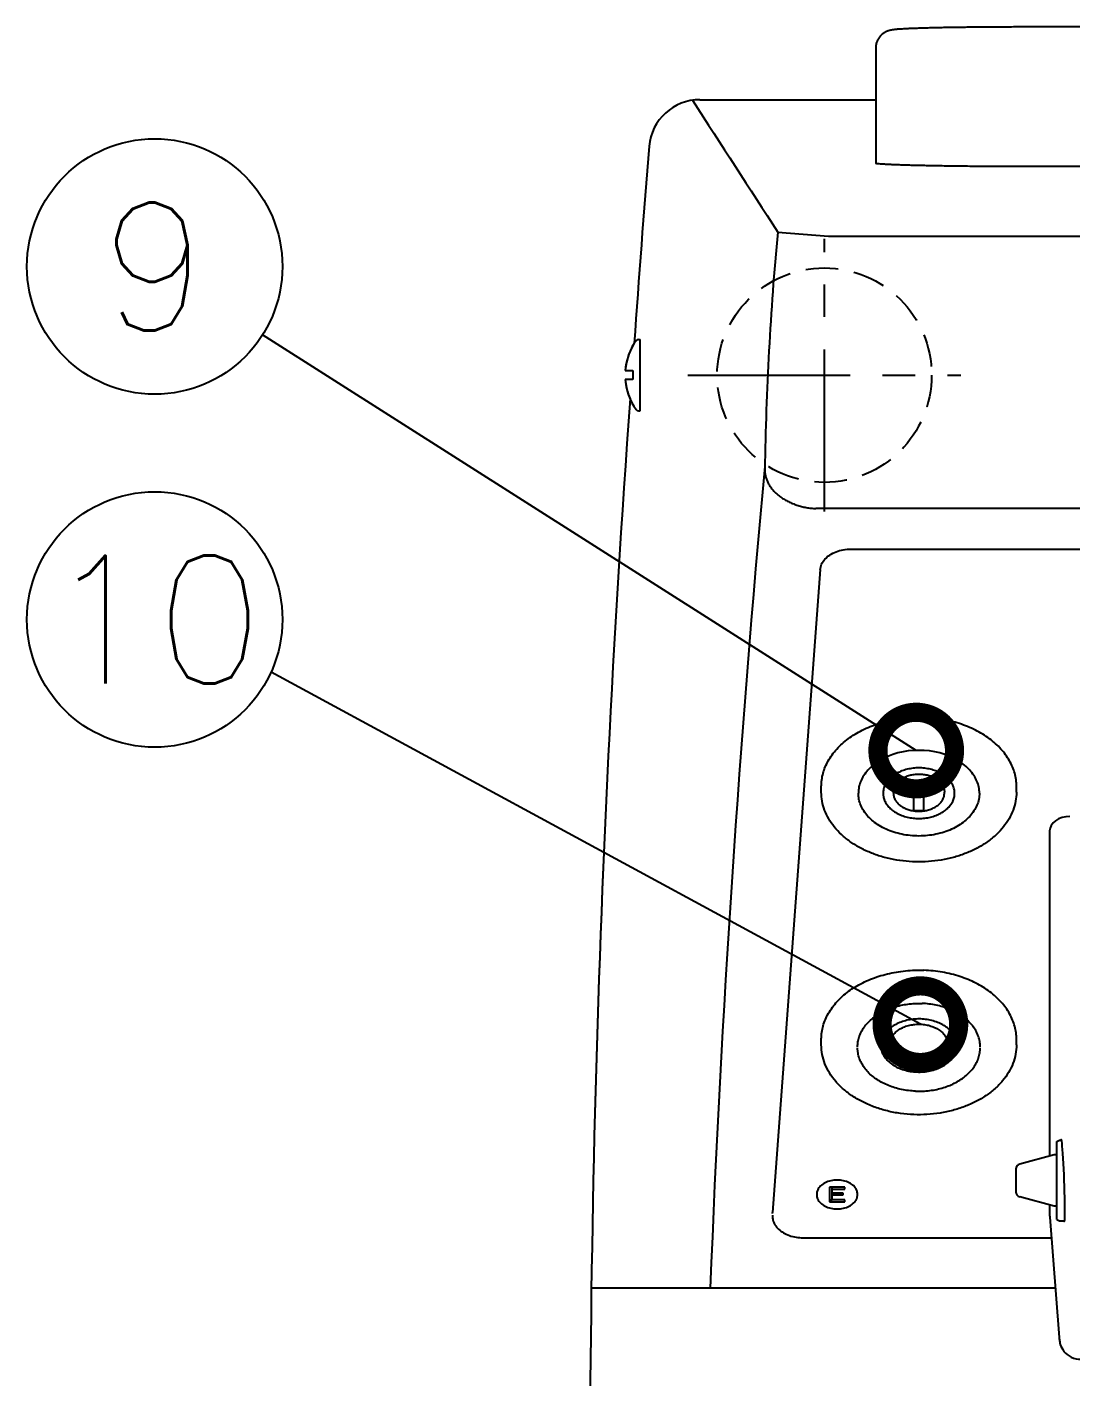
# Model space of a CAD drawing. Extents: x 230 to 4050, y 0 to 2754.
# Drawn here: x 480.2 to 684.4, y 2201.5 to 2465.6 of the extents above; entities that cross this region are included whole.
import ezdxf
from ezdxf.enums import TextEntityAlignment as Align

# ---------------------------------------------------------------- set-up
doc = ezdxf.new("R2010")
doc.units = 0
doc.linetypes.add('CENTER', pattern=[50.8, 31.75, -6.35, 6.35, -6.35])
doc.linetypes.add('HIDDEN', pattern=[9.525, 6.35, -3.175])
doc.layers.get('0').update_dxf_attribs({"linetype": 'CONTINUOUS'})
doc.layers.add('DANMEN', color=7, linetype='CONTINUOUS')
doc.layers.add('SUNPOU', color=7, linetype='CONTINUOUS')
doc.styles.get("Standard").update_dxf_attribs({"font": 'SIMPLEX.shx', "bigfont": 'extfont.shx'})
doc.dimstyles.get("Standard").update_dxf_attribs({"dimscale": 10, "dimtxt": 2, "dimasz": 3, "dimexe": 1, "dimexo": 1, "dimgap": 0.6, "dimtad": 3, "dimdec": 0, "dimzin": 0, "dimdsep": 46, "dimtxsty": 'STANDARD', "dimblk1": 'OPEN', "dimblk2": 'OPEN', "dimsah": 1, "dimcen": 1.5, "dimadec": 0, "dimazin": 0, "dimtfac": 1, "dimtdec": 0, "dimtmove": 0, "dimatfit": 0, "dimldrblk": 'DOTSMALL', "dimfxl": 1, "dimtvp": 1, "dimtolj": 1, "dimtzin": 0, "dimarcsym": 0})

# ---------------------------------------------------------------- blocks, each defined once
blk = doc.blocks.new('_DotSmall')
at = {"color": 0, "linetype": 'ByBlock', "const_width": 0.5}
blk.add_lwpolyline([(-0.0625, 0, 1), (0.0625, 0, 1)], format="xyb", close=True, dxfattribs=at)
blk = doc.blocks.new('_OPEN')
at = {"color": 0, "linetype": 'ByBlock'}
for p, q in [((-1, 0.1667), (0, 0)), ((0, 0), (-1, -0.1667)), ((0, 0), (-1, 0))]:
    blk.add_line(p, q, dxfattribs=at)

msp = doc.modelspace()

# ---------------------------------------------------------------- linework, layer by layer
at = {"color": 2, "linetype": 'Continuous'}
for p, q in [((849.81, 2465.58), (675.81, 2465.58)), ((646.37, 2461.64), (646.37, 2452.15)), ((611.95, 2451.34), (645.83, 2451.34)), ((646.37, 2451.34), (646.37, 2438.84)), ((849.81, 2438.25), (675.81, 2438.25)), ((599.94, 2404.43), (600.22, 2404.43)), ((600.22, 2390.43), (600.22, 2404.43)), ((597.34, 2398.3), (598.82, 2398.3)), ((598.82, 2398.3), (598.82, 2396.55)), ((598.82, 2396.55), (597.34, 2396.55)), ((599.94, 2390.43), (600.22, 2390.43))]:
    msp.add_line(p, q, dxfattribs=at)
at = {"color": 3, "linetype": 'Continuous'}
for p, q in [((849.81, 2465.58), (675.81, 2465.58)), ((646.37, 2461.64), (646.37, 2451.34)), ((611.95, 2451.34), (646.37, 2451.34)), ((597.34, 2398.3), (598.82, 2398.3)), ((598.82, 2398.3), (598.82, 2396.55)), ((598.82, 2396.55), (597.34, 2396.55))]:
    msp.add_line(p, q, dxfattribs=at)
at = {"color": 2}
for p, q in [((627.17, 2425.42), (637.14, 2424.61)), ((637.14, 2424.61), (888.49, 2424.61)), ((891, 2371.29), (634.63, 2371.29)), ((641.5, 2363.37), (884.12, 2363.37)), ((635.51, 2359.35), (626.14, 2233.49)), ((635.71, 2315.78), (635.71, 2316.91)), ((651.31, 2317.87), (651.31, 2316.67)), ((658.31, 2317.87), (651.31, 2317.87)), ((651.31, 2316.67), (653.81, 2316.67)), ((653.81, 2312.21), (653.81, 2316.67)), ((655.81, 2312.21), (655.81, 2316.67)), ((655.81, 2316.67), (658.31, 2316.67)), ((658.31, 2316.67), (658.31, 2317.87)), ((673.91, 2315.78), (673.91, 2316.91)), ((653.81, 2312.21), (655.81, 2312.21)), ((680.42, 2244.52), (680.42, 2308.18)), ((635.71, 2266.29), (635.71, 2267.42)), ((673.91, 2266.29), (673.91, 2267.42)), ((681.81, 2247.36), (682.31, 2247.65)), ((682.31, 2247.65), (682.73, 2247.65)), ((681.81, 2232.14), (681.81, 2247.36)), ((681.27, 2244.75), (674.55, 2242.95)), ((681.81, 2244.75), (681.27, 2244.75)), ((673.81, 2241.98), (673.81, 2237.52)), ((637.31, 2238.43), (637.31, 2235.6)), ((640.31, 2238.43), (637.31, 2238.43)), ((637.81, 2237.28), (637.81, 2238.42)), ((637.81, 2238.06), (640.31, 2238.06)), ((639.98, 2237.28), (637.81, 2237.28)), ((637.81, 2235.96), (637.81, 2237.27)), ((639.98, 2236.92), (639.98, 2237.28)), ((640.31, 2238.06), (640.31, 2238.43)), ((637.31, 2235.95), (637.81, 2235.95)), ((637.31, 2235.6), (640.31, 2235.6)), ((637.81, 2236.92), (639.98, 2236.92)), ((640.31, 2235.96), (637.81, 2235.96)), ((640.31, 2235.6), (640.31, 2235.96)), ((681.27, 2234.75), (674.55, 2236.55)), ((680.42, 2232.75), (680.42, 2234.98)), ((681.81, 2234.75), (681.27, 2234.75)), ((626.13, 2233.26), (626.14, 2233.49)), ((626.14, 2232.99), (626.13, 2232.77)), ((680.42, 2232.75), (680.42, 2232.59)), ((680.42, 2232.59), (682.27, 2208.98)), ((681.81, 2232.14), (682.31, 2231.85)), ((682.31, 2231.85), (683.32, 2231.85)), ((632.13, 2228.53), (680.76, 2228.53)), ((681.57, 2218.66), (590.69, 2218.66))]:
    msp.add_line(p, q, dxfattribs=at)
msp.add_lwpolyline([(682.27, 2208.98), (682.3, 2208.76), (682.32, 2208.57), (682.35, 2208.38), (682.38, 2208.17), (682.43, 2207.94), (682.5, 2207.66), (682.62, 2207.33), (682.77, 2206.98), (682.97, 2206.63), (683.21, 2206.29), (683.5, 2205.97), (683.83, 2205.67), (684.21, 2205.4), (684.62, 2205.17), (685.08, 2204.98), (685.57, 2204.85), (686.09, 2204.78), (686.35, 2204.77)], dxfattribs=at)
at = {"color": 2, "linetype": 'Continuous'}
for centre, radius, start, end in [((651.2, 2454.66), 10.47, 97.2688, 97.3981), ((611.95, 2441.34), 10, 89.9961, 174.9634), ((4145.62, 2155.15), 3555.24, 175.36862, 175.9928), ((608.97, 2397.43), 11.67, 144.6235, 175.6988), ((599.94, 2403.84), 0.583, 90, 144.6235), ((608.97, 2397.43), 11.67, 184.3012, 215.3765), ((3590.38, 2175.37), 3000, 175.84394, 181.19193), ((599.94, 2391.01), 0.583, 215.3765, 270)]:
    msp.add_arc(centre, radius, start, end, dxfattribs=at)
at = {"color": 3, "linetype": 'Continuous'}
for centre, radius, start, end in [((651.2, 2454.66), 10.47, 97.2688, 97.3981), ((611.95, 2441.34), 10, 89.9961, 174.9634), ((4145.62, 2155.15), 3555.24, 175.36862, 175.9928), ((608.97, 2397.43), 11.67, 148.0526, 175.6988), ((608.97, 2397.43), 11.67, 184.3012, 203.4283), ((3590.38, 2175.37), 3000, 175.84394, 181.19227)]:
    msp.add_arc(centre, radius, start, end, dxfattribs=at)
at = {"color": 2}
for centre, radius, start, end in [((7226.52, 6709.61), 7868.01, 212.767179, 212.990952), ((1226.67, 2369.64), 602.09, 174.68362, 179.11659), ((3607.42, 2100.45), 2995.79, 174.65426, 177.73856), ((654.29, 2309.95), 13.98, 87.8704, 121.8337), ((655.33, 2309.95), 13.98, 58.1663, 92.1296), ((647.31, 2315.68), 2.51, 357.574, 2.426), ((657.32, 2315.57), 2.49, 0.0123, 4.8512), ((674.81, 2241.98), 1, 105, 180), ((674.81, 2237.52), 1, 180, 255)]:
    msp.add_arc(centre, radius, start, end, dxfattribs=at)
for centre, major_axis, ratio, start_param, end_param in [((684.42, 2308.16), (4.01, -0.03), 0.710784, 1.582921, 3.147719), ((682.98, 2239.75), (-0.3, 8), 0.037007, -3.288466, 0.141466)]:
    msp.add_ellipse(centre, major_axis=major_axis, ratio=ratio, start_param=start_param, end_param=end_param, dxfattribs=at)
at = {"color": 2, "linetype": 'Continuous'}
for points, knots in [([(649.85, 2465.04), (649.81, 2465.04), (649.71, 2465.02), (649.56, 2465), (649.42, 2464.97), (649.28, 2464.94), (649.13, 2464.91), (648.99, 2464.87), (648.84, 2464.83), (648.69, 2464.77), (648.53, 2464.71), (648.37, 2464.64), (648.2, 2464.55), (648.02, 2464.45), (647.83, 2464.32), (647.64, 2464.17), (647.44, 2464), (647.24, 2463.78), (647.05, 2463.55), (646.87, 2463.28), (646.71, 2462.99), (646.58, 2462.68), (646.47, 2462.35), (646.4, 2462), (646.38, 2461.76), (646.37, 2461.64)], [0, 0, 0, 0, 0.141241, 0.294166, 0.441333, 0.585792, 0.732982, 0.876446, 1.029932, 1.196917, 1.35934, 1.54898, 1.722025, 1.926317, 2.179673, 2.398708, 2.669123, 2.95833, 3.273744, 3.582903, 3.923945, 4.257836, 4.610535, 4.958219, 5.323716, 5.323716, 5.323716, 5.323716]), ([(675.81, 2465.58), (675.26, 2465.58), (674.16, 2465.58), (672.51, 2465.58), (670.88, 2465.57), (669.26, 2465.56), (667.67, 2465.55), (666.12, 2465.54), (664.6, 2465.52), (663.13, 2465.5), (661.7, 2465.48), (660.33, 2465.46), (659.03, 2465.44), (657.78, 2465.41), (656.61, 2465.38), (655.51, 2465.35), (654.49, 2465.32), (653.56, 2465.28), (652.76, 2465.25), (652.1, 2465.22), (651.58, 2465.19), (651.15, 2465.16), (650.81, 2465.14), (650.52, 2465.11), (650.28, 2465.09), (650.07, 2465.07), (649.94, 2465.05), (649.88, 2465.04)], [0, 0, 0, 0, 1.655645, 3.304726, 4.940714, 6.557139, 8.14762, 9.705896, 11.225853, 12.701561, 14.127305, 15.49762, 16.807337, 18.05163, 19.226082, 20.326781, 21.350478, 22.294931, 23.109206, 23.755332, 24.27172, 24.689349, 25.031469, 25.315744, 25.555856, 25.762667, 25.94496, 25.94496, 25.94496, 25.94496]), ([(648.67, 2438.67), (648.42, 2438.68), (647.95, 2438.7), (647.32, 2438.75), (646.8, 2438.79), (646.5, 2438.82), (646.37, 2438.84)], [0, 0, 0, 0, 0.749652, 1.389493, 1.917112, 2.302399, 2.302399, 2.302399, 2.302399]), ([(675.81, 2438.25), (675.18, 2438.25), (673.93, 2438.25), (672.06, 2438.25), (670.2, 2438.26), (668.36, 2438.27), (666.55, 2438.28), (664.78, 2438.3), (663.05, 2438.32), (661.38, 2438.34), (659.76, 2438.36), (658.2, 2438.39), (656.71, 2438.42), (655.3, 2438.45), (653.97, 2438.48), (652.73, 2438.51), (651.57, 2438.55), (650.51, 2438.58), (649.56, 2438.62), (648.95, 2438.65), (648.67, 2438.67)], [0, 0, 0, 0, 1.883716, 3.760002, 5.621459, 7.460743, 9.270601, 11.043895, 12.773632, 14.452991, 16.07535, 17.634315, 19.123739, 20.537754, 21.87079, 23.117597, 24.273272, 25.33327, 26.293436, 27.150011, 27.150011, 27.150011, 27.150011])]:
    msp.add_open_spline(points, degree=3, knots=knots, dxfattribs=at)
at = {"color": 3, "linetype": 'Continuous'}
for points, knots in [([(649.85, 2465.04), (649.81, 2465.04), (649.71, 2465.02), (649.56, 2465), (649.42, 2464.97), (649.28, 2464.94), (649.13, 2464.91), (648.99, 2464.87), (648.84, 2464.83), (648.69, 2464.77), (648.53, 2464.71), (648.37, 2464.64), (648.2, 2464.55), (648.02, 2464.45), (647.83, 2464.32), (647.64, 2464.17), (647.44, 2464), (647.24, 2463.78), (647.05, 2463.55), (646.87, 2463.28), (646.71, 2462.99), (646.58, 2462.68), (646.47, 2462.35), (646.4, 2462), (646.38, 2461.76), (646.37, 2461.64)], [0, 0, 0, 0, 0.141241, 0.294166, 0.441333, 0.585792, 0.732982, 0.876446, 1.029932, 1.196917, 1.35934, 1.54898, 1.722025, 1.926317, 2.179673, 2.398708, 2.669123, 2.95833, 3.273744, 3.582903, 3.923945, 4.257836, 4.610535, 4.958219, 5.323716, 5.323716, 5.323716, 5.323716]), ([(675.81, 2465.58), (675.26, 2465.58), (674.16, 2465.58), (672.51, 2465.58), (670.88, 2465.57), (669.26, 2465.56), (667.67, 2465.55), (666.12, 2465.54), (664.6, 2465.52), (663.13, 2465.5), (661.7, 2465.48), (660.33, 2465.46), (659.03, 2465.44), (657.78, 2465.41), (656.61, 2465.38), (655.51, 2465.35), (654.49, 2465.32), (653.56, 2465.28), (652.76, 2465.25), (652.1, 2465.22), (651.58, 2465.19), (651.15, 2465.16), (650.81, 2465.14), (650.52, 2465.11), (650.28, 2465.09), (650.07, 2465.07), (649.94, 2465.05), (649.88, 2465.04)], [0, 0, 0, 0, 1.655645, 3.304726, 4.940714, 6.557139, 8.14762, 9.705896, 11.225853, 12.701561, 14.127305, 15.49762, 16.807337, 18.05163, 19.226082, 20.326781, 21.350478, 22.294931, 23.109206, 23.755332, 24.27172, 24.689349, 25.031469, 25.315744, 25.555856, 25.762667, 25.94496, 25.94496, 25.94496, 25.94496])]:
    msp.add_open_spline(points, degree=3, knots=knots, dxfattribs=at)
at = {"color": 2}
for points, knots in [([(624.65, 2379.07), (624.64, 2378.85), (624.65, 2378.4), (624.75, 2377.73), (624.94, 2377.06), (625.22, 2376.41), (625.58, 2375.78), (626.02, 2375.16), (626.54, 2374.58), (627.13, 2374.03), (627.79, 2373.52), (628.5, 2373.06), (629.27, 2372.64), (630.09, 2372.27), (630.95, 2371.95), (631.84, 2371.7), (632.75, 2371.5), (633.68, 2371.36), (634.31, 2371.31), (634.63, 2371.29)], [0, 0, 0, 0, 0.667884, 1.343615, 2.032546, 2.739279, 3.467473, 4.219745, 4.997657, 5.801756, 6.631648, 7.486102, 8.363151, 9.260201, 10.17414, 11.101439, 12.038255, 12.980525, 13.924064, 13.924064, 13.924064, 13.924064]), ([(635.51, 2359.35), (635.54, 2359.71), (635.73, 2360.45), (636.39, 2361.44), (637.37, 2362.27), (638.61, 2362.9), (640.01, 2363.28), (641.01, 2363.37), (641.5, 2363.37)], [0, 0, 0, 0, 1.074692, 2.249416, 3.514131, 4.88761, 6.369147, 7.860275, 7.860275, 7.860275, 7.860275]), ([(635.71, 2316.91), (635.71, 2317.13), (635.73, 2317.77), (635.88, 2318.85), (636.23, 2320.12), (636.74, 2321.35), (637.42, 2322.55), (638.26, 2323.7), (639.25, 2324.78), (640.37, 2325.79), (641.63, 2326.72), (643.01, 2327.56), (644.49, 2328.3), (646.06, 2328.94), (647.72, 2329.48), (649.43, 2329.9), (651.2, 2330.2), (653, 2330.38), (654.21, 2330.42), (654.81, 2330.42)], [0, 0, 0, 0, 0.642992, 1.934044, 3.242116, 4.577407, 5.948563, 7.36233, 8.823399, 10.334395, 11.895975, 13.506992, 15.164692, 16.864929, 18.602372, 20.370724, 22.162918, 23.971321, 25.787921, 25.787921, 25.787921, 25.787921]), ([(673.91, 2316.91), (673.91, 2317.13), (673.89, 2317.77), (673.74, 2318.85), (673.4, 2320.12), (672.88, 2321.35), (672.2, 2322.55), (671.36, 2323.7), (670.37, 2324.78), (669.25, 2325.79), (667.99, 2326.72), (666.61, 2327.56), (665.13, 2328.3), (663.56, 2328.94), (661.91, 2329.48), (660.19, 2329.9), (658.42, 2330.2), (656.62, 2330.38), (655.42, 2330.42), (654.81, 2330.42)], [0, 0, 0, 0, 0.642992, 1.934044, 3.242116, 4.577407, 5.948563, 7.36233, 8.823399, 10.334395, 11.895975, 13.506992, 15.164692, 16.864929, 18.602372, 20.370724, 22.162918, 23.971321, 25.787921, 25.787921, 25.787921, 25.787921]), ([(646.92, 2321.82), (646.55, 2321.59), (645.81, 2321.06), (644.83, 2320.14), (644.01, 2319.09), (643.41, 2317.96), (643.04, 2316.78), (642.96, 2315.97), (642.96, 2315.57)], [0, 0, 0, 0, 1.31075, 2.704525, 4.030262, 5.296695, 6.518939, 7.71751, 7.71751, 7.71751, 7.71751]), ([(666.66, 2315.57), (666.66, 2315.97), (666.58, 2316.78), (666.21, 2317.96), (665.61, 2319.09), (664.79, 2320.14), (663.81, 2321.06), (663.07, 2321.59), (662.7, 2321.82)], [0, 0, 0, 0, 1.198571, 2.420815, 3.687248, 5.012985, 6.40676, 7.71751, 7.71751, 7.71751, 7.71751]), ([(661.81, 2315.57), (661.81, 2315.84), (661.74, 2316.4), (661.45, 2317.2), (660.98, 2317.96), (660.34, 2318.64), (659.55, 2319.24), (658.64, 2319.74), (657.62, 2320.13), (656.53, 2320.39), (655.39, 2320.53), (654.23, 2320.53), (653.1, 2320.39), (652, 2320.13), (650.99, 2319.74), (650.07, 2319.24), (649.28, 2318.64), (648.64, 2317.96), (648.17, 2317.2), (647.88, 2316.4), (647.81, 2315.84), (647.81, 2315.57)], [0, 0, 0, 0, 0.820276, 1.662042, 2.543026, 3.474808, 4.462153, 5.503534, 6.592205, 7.717431, 8.865685, 10.021796, 11.17005, 12.295276, 13.383948, 14.425328, 15.412673, 16.344456, 17.225439, 18.067205, 18.887481, 18.887481, 18.887481, 18.887481]), ([(649.81, 2315.78), (649.81, 2316), (649.87, 2316.45), (650.13, 2317.08), (650.55, 2317.67), (651.11, 2318.19), (651.8, 2318.63), (652.59, 2318.97), (653.45, 2319.21), (654.35, 2319.32), (655.27, 2319.32), (656.18, 2319.21), (657.04, 2318.97), (657.82, 2318.63), (658.51, 2318.19), (659.07, 2317.67), (659.49, 2317.08), (659.75, 2316.45), (659.81, 2316), (659.81, 2315.78)], [0, 0, 0, 0, 0.655207, 1.331633, 2.045948, 2.807698, 3.618961, 4.475336, 5.36741, 6.282272, 7.204956, 8.119818, 9.011892, 9.868267, 10.67953, 11.44128, 12.155595, 12.832021, 13.487228, 13.487228, 13.487228, 13.487228]), ([(654.81, 2302.13), (653.98, 2302.13), (652.32, 2302.21), (649.87, 2302.55), (647.5, 2303.12), (645.26, 2303.91), (643.17, 2304.9), (641.29, 2306.08), (639.63, 2307.42), (638.23, 2308.91), (637.12, 2310.52), (636.31, 2312.23), (635.82, 2313.99), (635.71, 2315.19), (635.71, 2315.78)], [0, 0, 0, 0, 2.497537, 4.974385, 7.411352, 9.789849, 12.095404, 14.316643, 16.444912, 18.479645, 20.425746, 22.294072, 24.106861, 25.888903, 25.888903, 25.888903, 25.888903]), ([(666.66, 2315.57), (666.66, 2315.17), (666.58, 2314.36), (666.21, 2313.18), (665.61, 2312.05), (664.79, 2311), (663.77, 2310.04), (662.57, 2309.2), (661.21, 2308.49), (659.73, 2307.92), (658.14, 2307.5), (656.49, 2307.25), (654.81, 2307.16), (653.13, 2307.25), (651.48, 2307.5), (649.89, 2307.92), (648.41, 2308.49), (647.05, 2309.2), (645.85, 2310.04), (644.83, 2311), (644.01, 2312.05), (643.41, 2313.18), (643.04, 2314.36), (642.96, 2315.17), (642.96, 2315.57)], [0, 0, 0, 0, 1.198571, 2.420815, 3.687248, 5.012985, 6.40676, 7.870982, 9.402416, 10.993112, 12.631418, 14.302948, 15.991535, 17.680121, 19.351652, 20.989957, 22.580654, 24.112087, 25.57631, 26.970084, 28.295821, 29.562254, 30.784498, 31.983069, 31.983069, 31.983069, 31.983069]), ([(647.81, 2315.57), (647.81, 2315.3), (647.88, 2314.74), (648.17, 2313.94), (648.64, 2313.18), (649.28, 2312.5), (650.07, 2311.9), (650.99, 2311.4), (652, 2311.01), (653.1, 2310.75), (654.23, 2310.62), (655.39, 2310.62), (656.53, 2310.75), (657.62, 2311.01), (658.64, 2311.4), (659.55, 2311.9), (660.34, 2312.5), (660.98, 2313.18), (661.45, 2313.94), (661.74, 2314.74), (661.81, 2315.3), (661.81, 2315.57)], [0, 0, 0, 0, 0.820276, 1.662042, 2.543026, 3.474808, 4.462153, 5.503534, 6.592205, 7.717431, 8.865685, 10.021796, 11.17005, 12.295276, 13.383948, 14.425328, 15.412673, 16.344456, 17.225439, 18.067205, 18.887481, 18.887481, 18.887481, 18.887481]), ([(649.81, 2315.57), (649.81, 2315.36), (649.86, 2314.94), (650.1, 2314.34), (650.47, 2313.78), (650.98, 2313.27), (651.6, 2312.84), (652.31, 2312.49), (653.1, 2312.23), (653.94, 2312.07), (654.81, 2312.02), (655.68, 2312.07), (656.52, 2312.23), (657.31, 2312.49), (658.02, 2312.84), (658.64, 2313.27), (659.15, 2313.78), (659.53, 2314.34), (659.76, 2314.94), (659.81, 2315.36), (659.81, 2315.57)], [0, 0, 0, 0, 0.61862, 1.255212, 1.924272, 2.634736, 3.389527, 4.186182, 5.017913, 5.87475, 6.744651, 7.614552, 8.471389, 9.30312, 10.099776, 10.854567, 11.56503, 12.234091, 12.870682, 13.489302, 13.489302, 13.489302, 13.489302]), ([(673.91, 2315.78), (673.91, 2315.19), (673.8, 2313.99), (673.31, 2312.23), (672.5, 2310.52), (671.39, 2308.91), (669.99, 2307.42), (668.33, 2306.08), (666.44, 2304.9), (664.36, 2303.91), (662.12, 2303.12), (659.75, 2302.55), (657.3, 2302.21), (655.64, 2302.13), (654.81, 2302.13)], [0, 0, 0, 0, 1.780865, 3.593482, 5.462389, 7.409581, 9.44563, 11.575153, 13.797355, 16.103405, 18.481804, 20.918024, 23.393449, 25.888901, 25.888901, 25.888901, 25.888901]), ([(635.71, 2267.42), (635.71, 2267.44), (635.71, 2267.89), (635.78, 2268.78), (636.05, 2270.05), (636.49, 2271.31), (637.1, 2272.52), (637.87, 2273.69), (638.79, 2274.8), (639.85, 2275.85), (641.05, 2276.81), (642.38, 2277.7), (643.81, 2278.48), (645.35, 2279.17), (646.97, 2279.75), (648.66, 2280.22), (650.4, 2280.58), (652.19, 2280.82), (654, 2280.93), (655.21, 2280.93), (655.81, 2280.9)], [0, 0, 0, 0, 0.067215, 1.354247, 2.653363, 3.975298, 5.329446, 6.723434, 8.162881, 9.651332, 11.190306, 12.779442, 14.416679, 16.098467, 17.81998, 19.575328, 21.357764, 23.159883, 24.97382, 26.791437, 26.791437, 26.791437, 26.791437]), ([(673.91, 2267.42), (673.91, 2267.82), (673.86, 2268.66), (673.61, 2269.92), (673.19, 2271.18), (672.6, 2272.4), (671.84, 2273.57), (670.94, 2274.69), (669.89, 2275.74), (668.7, 2276.72), (667.39, 2277.61), (665.96, 2278.41), (664.44, 2279.1), (662.83, 2279.7), (661.14, 2280.18), (659.4, 2280.55), (657.62, 2280.8), (656.42, 2280.88), (655.81, 2280.9)], [0, 0, 0, 0, 1.219353, 2.516682, 3.835761, 5.186146, 6.575664, 8.01015, 9.493365, 11.027036, 12.610989, 14.243333, 15.920663, 17.638277, 19.390386, 21.170323, 22.970744, 24.783822, 24.783822, 24.783822, 24.783822]), ([(642.81, 2265.93), (642.81, 2266.25), (642.86, 2266.89), (643.1, 2267.86), (643.49, 2268.81), (644.04, 2269.72), (644.74, 2270.58), (645.57, 2271.38), (646.53, 2272.1), (647.59, 2272.74), (648.76, 2273.28), (650, 2273.73), (651.31, 2274.07), (652.66, 2274.3), (654.05, 2274.42), (654.98, 2274.42), (655.44, 2274.41)], [0, 0, 0, 0, 0.940885, 1.941486, 2.966571, 4.026045, 5.127132, 6.274162, 7.468638, 8.709478, 9.99335, 11.315033, 12.667782, 14.043681, 15.433985, 16.82945, 16.82945, 16.82945, 16.82945]), ([(666.81, 2265.93), (666.81, 2265.95), (666.81, 2266.29), (666.75, 2266.97), (666.49, 2267.95), (666.08, 2268.9), (665.52, 2269.81), (664.81, 2270.66), (663.96, 2271.45), (663, 2272.16), (661.92, 2272.79), (660.75, 2273.33), (659.5, 2273.76), (658.18, 2274.09), (656.83, 2274.32), (655.9, 2274.39), (655.44, 2274.41)], [0, 0, 0, 0, 0.04738, 1.036132, 2.038593, 3.066594, 4.129801, 5.235164, 6.386735, 7.585754, 8.83091, 10.118672, 11.443657, 12.798992, 14.176666, 15.567873, 15.567873, 15.567873, 15.567873]), ([(655.2, 2271.37), (654.79, 2271.38), (653.97, 2271.37), (652.76, 2271.2), (651.6, 2270.89), (650.53, 2270.46), (649.57, 2269.9), (648.75, 2269.24), (648.1, 2268.49), (647.62, 2267.67), (647.36, 2266.85), (647.31, 2266.31), (647.31, 2266.07)], [0, 0, 0, 0, 1.23841, 2.465366, 3.664846, 4.822807, 5.928427, 6.975401, 7.963242, 8.89837, 9.794495, 10.513263, 10.513263, 10.513263, 10.513263]), ([(649.06, 2266.29), (649.06, 2266.48), (649.11, 2266.94), (649.35, 2267.63), (649.79, 2268.32), (650.41, 2268.94), (651.17, 2269.46), (652.05, 2269.88), (653.02, 2270.17), (654.05, 2270.34), (654.76, 2270.36), (655.11, 2270.35)], [0, 0, 0, 0, 0.590912, 1.36168, 2.172525, 3.036299, 3.95718, 4.931578, 5.949761, 6.997604, 8.05827, 8.05827, 8.05827, 8.05827]), ([(655.11, 2270.35), (655.46, 2270.33), (656.16, 2270.26), (657.16, 2270.02), (658.09, 2269.66), (658.9, 2269.17), (659.58, 2268.6), (660.1, 2267.93), (660.44, 2267.21), (660.55, 2266.65), (660.56, 2266.34), (660.56, 2266.29)], [0, 0, 0, 0, 1.055535, 2.088427, 3.083183, 4.027964, 4.916322, 5.748912, 6.534824, 7.291617, 7.453115, 7.453115, 7.453115, 7.453115]), ([(662.31, 2266.07), (662.31, 2266.13), (662.3, 2266.47), (662.2, 2267.12), (661.85, 2267.97), (661.31, 2268.77), (660.59, 2269.49), (659.72, 2270.11), (658.72, 2270.63), (657.61, 2271.02), (656.43, 2271.28), (655.62, 2271.35), (655.2, 2271.37)], [0, 0, 0, 0, 0.159211, 1.040625, 1.948921, 2.902027, 3.911029, 4.979738, 6.105404, 7.279926, 8.491162, 9.724209, 9.724209, 9.724209, 9.724209]), ([(653.81, 2252.65), (652.94, 2252.68), (651.2, 2252.83), (648.66, 2253.31), (646.22, 2254.04), (643.95, 2255), (641.88, 2256.17), (640.06, 2257.54), (638.51, 2259.07), (637.28, 2260.75), (636.38, 2262.53), (635.83, 2264.39), (635.71, 2265.66), (635.71, 2266.29)], [0, 0, 0, 0, 2.627325, 5.221522, 7.76082, 10.225924, 12.600661, 14.875258, 17.045699, 19.114849, 21.095417, 23.011021, 24.890811, 24.890811, 24.890811, 24.890811]), ([(673.91, 2266.29), (673.91, 2265.67), (673.79, 2264.43), (673.27, 2262.61), (672.41, 2260.86), (671.22, 2259.21), (669.73, 2257.69), (667.97, 2256.33), (665.97, 2255.15), (663.78, 2254.18), (661.42, 2253.43), (658.94, 2252.91), (656.39, 2252.64), (654.67, 2252.62), (653.81, 2252.65)], [0, 0, 0, 0, 1.840263, 3.715462, 5.65229, 7.674323, 9.792273, 12.010094, 14.325667, 16.728196, 19.203964, 21.735955, 24.303048, 26.883687, 26.883687, 26.883687, 26.883687]), ([(654.18, 2257.23), (653.72, 2257.25), (652.8, 2257.32), (651.44, 2257.54), (650.12, 2257.87), (648.87, 2258.31), (647.7, 2258.84), (646.63, 2259.47), (645.66, 2260.18), (644.82, 2260.97), (644.11, 2261.83), (643.54, 2262.73), (643.13, 2263.68), (642.87, 2264.66), (642.81, 2265.34), (642.81, 2265.69), (642.81, 2265.7)], [0, 0, 0, 0, 1.391207, 2.768881, 4.124216, 5.449201, 6.736963, 7.982119, 9.181138, 10.332709, 11.438072, 12.501279, 13.52928, 14.531741, 15.520494, 15.567873, 15.567873, 15.567873, 15.567873]), ([(647.32, 2266.07), (647.33, 2265.93), (647.38, 2265.47), (647.61, 2264.71), (648.11, 2263.84), (648.81, 2263.06), (649.7, 2262.37), (650.73, 2261.8), (651.88, 2261.37), (653.13, 2261.09), (653.98, 2261.01), (654.42, 2260.99)], [0, 0, 0, 0, 0.436337, 1.380491, 2.367584, 3.413704, 4.525906, 5.702778, 6.935913, 8.211613, 9.512583, 9.512583, 9.512583, 9.512583]), ([(649.06, 2266.07), (649.06, 2265.91), (649.1, 2265.5), (649.29, 2264.86), (649.67, 2264.2), (650.21, 2263.6), (650.89, 2263.07), (651.68, 2262.64), (652.57, 2262.31), (653.52, 2262.09), (654.18, 2262.03), (654.51, 2262.01)], [0, 0, 0, 0, 0.496739, 1.220591, 1.977362, 2.779387, 3.632075, 4.534344, 5.479748, 6.457785, 7.455195, 7.455195, 7.455195, 7.455195]), ([(654.18, 2257.23), (654.64, 2257.21), (655.57, 2257.21), (656.96, 2257.33), (658.31, 2257.57), (659.62, 2257.91), (660.86, 2258.35), (662.03, 2258.9), (663.09, 2259.54), (664.05, 2260.26), (664.88, 2261.05), (665.58, 2261.91), (666.13, 2262.82), (666.53, 2263.78), (666.76, 2264.74), (666.81, 2265.39), (666.81, 2265.7)], [0, 0, 0, 0, 1.395465, 2.785769, 4.161667, 5.514416, 6.8361, 8.119972, 9.360812, 10.555287, 11.702317, 12.803405, 13.862879, 14.887964, 15.888564, 16.82945, 16.82945, 16.82945, 16.82945]), ([(654.42, 2260.99), (654.85, 2260.97), (655.72, 2260.99), (657, 2261.18), (658.21, 2261.53), (659.32, 2262.01), (660.3, 2262.63), (661.11, 2263.36), (661.74, 2264.18), (662.15, 2265.07), (662.28, 2265.72), (662.3, 2266.05), (662.3, 2266.07)], [0, 0, 0, 0, 1.306943, 2.600104, 3.860794, 5.072951, 6.224775, 7.310437, 8.331746, 9.299361, 10.232725, 10.300032, 10.300032, 10.300032, 10.300032]), ([(654.51, 2262.01), (654.84, 2262), (655.51, 2262.02), (656.49, 2262.16), (657.42, 2262.43), (658.27, 2262.8), (659.02, 2263.27), (659.64, 2263.83), (660.12, 2264.46), (660.44, 2265.14), (660.55, 2265.69), (660.56, 2266), (660.56, 2266.07)], [0, 0, 0, 0, 1.00199, 1.993413, 2.959942, 3.889263, 4.772328, 5.604669, 6.387672, 7.12951, 7.845089, 8.05863, 8.05863, 8.05863, 8.05863]), ([(642.61, 2237.89), (642.48, 2238.18), (642.06, 2238.74), (641.15, 2239.36), (640.04, 2239.75), (638.81, 2239.89), (637.58, 2239.75), (636.47, 2239.36), (635.56, 2238.74), (635.14, 2238.18), (635.01, 2237.89)], [0, 0, 0, 0, 0.971853, 2.055662, 3.240901, 4.484696, 5.728492, 6.91373, 7.99754, 8.969393, 8.969393, 8.969393, 8.969393]), ([(634.81, 2237.01), (634.81, 2236.71), (634.96, 2236.08), (635.56, 2235.28), (636.47, 2234.66), (637.58, 2234.27), (638.81, 2234.14), (640.04, 2234.27), (641.15, 2234.66), (642.06, 2235.28), (642.66, 2236.08), (642.81, 2236.71), (642.81, 2237.01)], [0, 0, 0, 0, 0.895689, 1.867542, 2.951352, 4.13659, 5.380386, 6.624181, 7.80942, 8.893229, 9.865082, 10.760771, 10.760771, 10.760771, 10.760771]), ([(626.13, 2232.77), (626.14, 2232.52), (626.21, 2231.92), (626.6, 2231.02), (627.33, 2230.17), (628.29, 2229.46), (629.46, 2228.93), (630.77, 2228.6), (631.68, 2228.53), (632.13, 2228.53)], [0, 0, 0, 0, 0.749048, 1.784927, 2.893472, 4.067534, 5.356517, 6.721198, 8.086521, 8.086521, 8.086521, 8.086521])]:
    msp.add_open_spline(points, degree=3, knots=knots, dxfattribs=at)
for points in [[(635.01, 2237.89), (634.88, 2237.61), (634.81, 2237.31), (634.81, 2237.01)], [(642.81, 2237.01), (642.81, 2237.31), (642.74, 2237.61), (642.61, 2237.89)]]:
    msp.add_open_spline(points, degree=3, dxfattribs=at)
at = {"layer": 'DANMEN', "color": 2, "linetype": 'CENTER'}
for p, q in [((636.31, 2370.72), (636.31, 2424.12)), ((609.61, 2397.42), (663.01, 2397.42))]:
    msp.add_line(p, q, dxfattribs=at)
at = {"layer": 'DANMEN', "color": 4, "linetype": 'HIDDEN'}
msp.add_circle((636.31, 2397.42), 20.99, dxfattribs=at)
at = {"layer": 'SUNPOU'}
for centre in [(505.21, 2418.69), (505.21, 2349.58)]:
    msp.add_circle(centre, 25, dxfattribs=at)

# ---------------------------------------------------------------- texts
for s, p in [('9', (505.21, 2418.69)), ('10', (505.21, 2349.58))]:
    msp.add_text(s, height=25, dxfattribs=at).set_placement(p, align=Align.MIDDLE)

# ---------------------------------------------------------------- leaders
for points in [[(654.29, 2323.92), (526.31, 2405.28)], [(655.11, 2270.35), (527.98, 2339.26)]]:
    msp.add_leader(points, dimstyle='STANDARD', dxfattribs=at)

doc.saveas('drawing.dxf')
